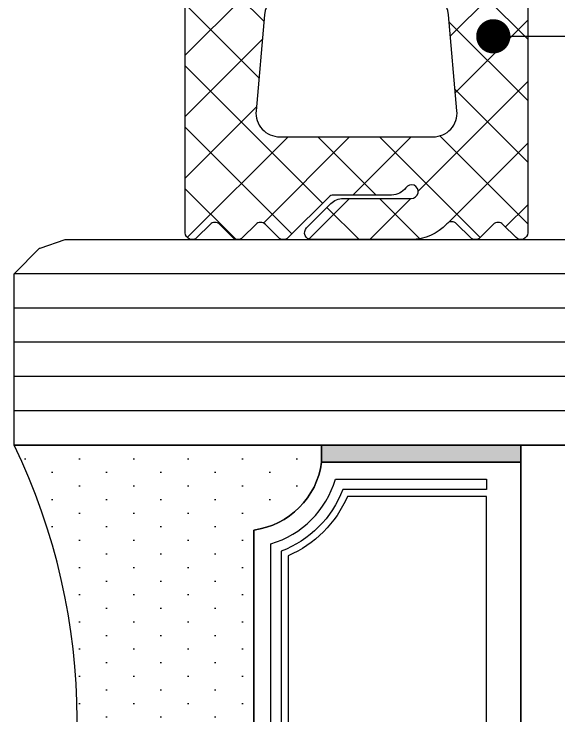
# Model space of a CAD drawing. Header units: millimetres. Extents: x 12 to 3612, y 18 to 315.
# Drawn here: x 787.47 to 803.38, y 119.97 to 140.46 of the extents above; entities that cross this region are included whole.
import ezdxf

# ---------------------------------------------------------------- set-up
doc = ezdxf.new("R2010")
doc.units = ezdxf.units.MM
doc.layers.add('Aksesuar', color=7, linetype='Continuous')
doc.layers.add('Silikon', color=143, linetype='Continuous')
doc.styles.get("Standard").update_dxf_attribs({"font": 'arial.ttf'})
doc.dimstyles.new('ISO-25', dxfattribs={"dimtxt": 2.5, "dimasz": 2.5, "dimexe": 1.25, "dimexo": 0.625, "dimtad": 1, "dimtxsty": 'Standard', "dimcen": 2.5, "dimadec": 0, "dimazin": 0, "dimtfac": 1, "dimtmove": 0, "dimatfit": 3, "dimfxl": 1, "dimarcsym": 0})

# ---------------------------------------------------------------- blocks, each defined once
blk = doc.blocks.new('F01015')
h = blk.add_hatch()
h.set_pattern_fill('ANSI37', color=35, scale=0.4, angle=270.0000000000002, style=0)
h.set_pattern_definition([(225.0000000000002, (-4771.469170883543, -10508.78030058049), (-0.8980256121069186, 0.8980256121069119), []), (135.0000000000002, (-4771.469170883543, -10508.78030058049), (0.8980256121069119, 0.8980256121069188), [])])
h.paths.add_polyline_path([(-1943.021198141128, 2794.49310686464), (-1943.021198141128, 2803.09310686463, 0.4142135623604993), (-1943.221198141129, 2803.293106864632), (-1945.921198141129, 2803.293106864649, -0.4142135623637148), (-1946.121198141126, 2803.493106864653), (-1946.121198141126, 2804.493106864653, -0.4142135624274859), (-1945.921198141129, 2804.693106864639), (-1945.604040853597, 2804.693106864643, 0.6681786379123147), (-1945.462619497369, 2805.034528220885), (-1946.262619497361, 2805.834528220857, 0.1989123671328839), (-1946.4040408536, 2805.893106864631), (-1949.638355428649, 2805.893106864631, 0.1989123671339608), (-1949.779776784891, 2805.834528220857), (-1950.57977678489, 2805.034528220885, 0.6681786379088709), (-1950.438355428648, 2804.693106864643), (-1950.121198141126, 2804.693106864639, -0.4142135624249768), (-1949.921198141129, 2804.493106864653), (-1949.921198141129, 2803.493106864653, -0.4142135623622736), (-1950.121198141126, 2803.293106864649), (-1952.821198141127, 2803.293106864632, 0.4142135623673325), (-1953.021198141128, 2803.09310686463), (-1953.021198141128, 2794.49310686464, 0.6681786378507557), (-1952.679776784889, 2794.35168550838), (-1952.29693407241, 2794.734528220837, -0.4142135625183755), (-1952.014091359947, 2794.734528220837), (-1951.631248647461, 2794.35168550838, 0.4142135622125794), (-1951.348405934991, 2794.35168550838), (-1950.94429074384, 2794.755800699473, -0.4276070767931075), (-1950.655160481777, 2794.749220283433, 0.2107675906692337), (-1949.621198141126, 2794.293106864627), (-1946.704040853599, 2794.293106864638, 0.6681786379880279), (-1946.562619497379, 2794.634528220848), (-1947.274751531729, 2795.346660255214, 0.1989123674244817), (-1947.62830492231, 2795.49310686464), (-1949.621198141126, 2795.493106864637, -1.650385117553696), (-1949.457067779798, 2795.807392578907, 0.2453926839640709), (-1949.046741876469, 2795.593106864619), (-1947.349625265867, 2795.593106864619, -0.1989123677047627), (-1947.208203909662, 2795.534528220844), (-1946.025361197161, 2794.35168550838, 0.4142135622139114), (-1945.742518484688, 2794.35168550838), (-1945.359675772209, 2794.734528220837, -0.4142135625181806), (-1945.07683305974, 2794.734528220837), (-1944.693990347261, 2794.35168550838, 0.4142135622139113), (-1944.411147634791, 2794.35168550838), (-1944.028304922308, 2794.734528220837, -0.4142135625169058), (-1943.745462209839, 2794.734528220837), (-1943.36261949736, 2794.35168550838, 0.6681786378455814)])
h.paths.add_polyline_path([(-1950.954618479039, 2798.054115884574), (-1950.709650221169, 2800.854115884566, -0.3888787318486766), (-1950.012313932509, 2801.493106864644), (-1946.030082349747, 2801.493106864644, -0.3888787318538547), (-1945.33274606109, 2800.854115884564), (-1945.087777803209, 2798.054115884575, -0.4400105308884238), (-1945.785114091877, 2797.293106864649), (-1950.257282190379, 2797.293106864649, -0.440010530888659)], flags=16)
h.paths.add_polyline_path([(-1949.121198141126, 2804.493106864653, -0.4142135624258783), (-1948.921198141129, 2804.693106864639), (-1947.121198141126, 2804.693106864639, -0.4142135624249768), (-1946.921198141129, 2804.493106864653), (-1946.921198141129, 2803.493106864653, -0.4142135623622736), (-1947.121198141126, 2803.293106864649), (-1948.921198141129, 2803.293106864649, -0.4142135623630774), (-1949.121198141126, 2803.493106864653)], flags=16)
at = {"color": 35, "flags": 128}
for points in [[(-1943.021198141128, 2794.49310686464), (-1943.021198141128, 2803.09310686463, 0.4142135623604993), (-1943.221198141129, 2803.293106864632), (-1945.921198141129, 2803.293106864649, -0.4142135623637148), (-1946.121198141126, 2803.493106864653), (-1946.121198141126, 2804.493106864653, -0.4142135624274859), (-1945.921198141129, 2804.693106864639), (-1945.604040853597, 2804.693106864643, 0.6681786379123147), (-1945.462619497369, 2805.034528220885), (-1946.262619497361, 2805.834528220857, 0.1989123671328839), (-1946.4040408536, 2805.893106864631), (-1949.638355428649, 2805.893106864631, 0.1989123671339608), (-1949.779776784891, 2805.834528220857), (-1950.57977678489, 2805.034528220885, 0.6681786379088709), (-1950.438355428648, 2804.693106864643), (-1950.121198141126, 2804.693106864639, -0.4142135624249768), (-1949.921198141129, 2804.493106864653), (-1949.921198141129, 2803.493106864653, -0.4142135623622736), (-1950.121198141126, 2803.293106864649), (-1952.821198141127, 2803.293106864632, 0.4142135623673325), (-1953.021198141128, 2803.09310686463), (-1953.021198141128, 2794.49310686464, 0.6681786378507557), (-1952.679776784889, 2794.35168550838), (-1952.29693407241, 2794.734528220837, -0.4142135625183755), (-1952.014091359947, 2794.734528220837), (-1951.631248647461, 2794.35168550838, 0.4142135622125794), (-1951.348405934991, 2794.35168550838), (-1950.94429074384, 2794.755800699473, -0.4276070767931075), (-1950.655160481777, 2794.749220283433, 0.2107675906692337), (-1949.621198141126, 2794.293106864627), (-1946.704040853599, 2794.293106864638, 0.6681786379880279), (-1946.562619497379, 2794.634528220848), (-1947.274751531729, 2795.346660255214, 0.1989123674244817), (-1947.62830492231, 2795.49310686464), (-1949.621198141126, 2795.493106864637, -1.650385117553696), (-1949.457067779798, 2795.807392578907, 0.2453926839640709), (-1949.046741876469, 2795.593106864619), (-1947.349625265867, 2795.593106864619, -0.1989123677047627), (-1947.208203909662, 2795.534528220844), (-1946.025361197161, 2794.35168550838, 0.4142135622139114), (-1945.742518484688, 2794.35168550838), (-1945.359675772209, 2794.734528220837, -0.4142135625181806), (-1945.07683305974, 2794.734528220837), (-1944.693990347261, 2794.35168550838, 0.4142135622139113), (-1944.411147634791, 2794.35168550838), (-1944.028304922308, 2794.734528220837, -0.4142135625169058), (-1943.745462209839, 2794.734528220837), (-1943.36261949736, 2794.35168550838, 0.6681786378455814)], [(-1949.121198141126, 2804.493106864653, -0.4142135624258783), (-1948.921198141129, 2804.693106864639), (-1947.121198141126, 2804.693106864639, -0.4142135624249768), (-1946.921198141129, 2804.493106864653), (-1946.921198141129, 2803.493106864653, -0.4142135623622736), (-1947.121198141126, 2803.293106864649), (-1948.921198141129, 2803.293106864649, -0.4142135623630774), (-1949.121198141126, 2803.493106864653)], [(-1950.954618479039, 2798.054115884574), (-1950.709650221169, 2800.854115884566, -0.3888787318486766), (-1950.012313932509, 2801.493106864644), (-1946.030082349747, 2801.493106864644, -0.3888787318538547), (-1945.33274606109, 2800.854115884564), (-1945.087777803209, 2798.054115884575, -0.4400105308884238), (-1945.785114091877, 2797.293106864649), (-1950.257282190379, 2797.293106864649, -0.440010530888659)]]:
    blk.add_lwpolyline(points, format="xyb", close=True, dxfattribs=at)
blk = doc.blocks.new('CAM (28 mm) - A')
blk.add_hatch(color=2).paths.add_polyline_path([(-2019.007554278321, 2821.739127776614), (-2019.007586056171, 2827.558777768236), (-2019.50755427832, 2827.558777768263), (-2019.507554278321, 2822.026638797942), (-2019.507557495954, 2821.739128094126), (-2019.007586053657, 2821.739127776614)])
at = {"layer": 'Aksesuar'}
h = blk.add_hatch(dxfattribs=at)
h.set_pattern_fill('DOTS', color=143, scale=0.5, angle=359.9999999999998)
h.set_pattern_definition([(359.9999999999998, (-5614.505721189063, 2692.794169474583), (0.3968749999999983, -0.7937500000000008), [0, -0.79375])])
h.paths.add_polyline_path([(-2035.007586056169, 2812.758728625397, -0.2299699990912944), (-2019.00758605617, 2812.758728625397), (-2019.007586056171, 2817.758728625398), (-2019.00758605617, 2817.759002216979), (-2019.007586053565, 2821.739127776613), (-2019.507557093749, 2821.739127882471, 0.3395054514827012), (-2021.487905126419, 2819.758777775176), (-2032.527266985937, 2819.758777775183, 0.3395056677732518), (-2034.507617817933, 2821.739128623302), (-2035.007586056171, 2821.739128510384), (-2035.00758605617, 2818.981151883986), (-2035.007586056171, 2817.758728625397)])
at = {"layer": 'Aksesuar', "color": 143}
for p, q in [((-2018.007586056171, 2862.758728625397), (-2018.007586056171, 2812.758728625396)), ((-2017.007586056171, 2862.758728625397), (-2017.007586056171, 2812.758728625395)), ((-2016.007586056171, 2862.758728625397), (-2016.007586056171, 2812.758728625396)), ((-2015.007586056171, 2862.758728625397), (-2015.007586056171, 2812.758728625395)), ((-2014.007586056171, 2862.758728625397), (-2014.007586056171, 2812.758728625395))]:
    blk.add_line(p, q, dxfattribs=at)
for points in [[(-2019.007586056171, 2827.558777768236), (-2019.007586056171, 2862.758728625397), (-2035.007586056171, 2862.758728625397), (-2035.007586056171, 2827.558777768235), (-2034.507617834032, 2827.558777768263), (-2032.807617834025, 2827.558777768263), (-2021.20755427832, 2827.558777768263), (-2019.50755427832, 2827.558777768263)], [(-2013.00758605617, 2823.655913426519), (-2013.00758605617, 2862.758728625397), (-2019.007586056171, 2862.758728625397), (-2019.007586056171, 2827.558777768236), (-2019.007586056171, 2827.558777768236), (-2019.007554278321, 2821.739127776614), (-2019.007586050306, 2821.739127776614), (-2019.007586056171, 2817.758728625398), (-2019.007586056171, 2812.758728625398), (-2014.007586056171, 2812.758728625398), (-2013.2630738917, 2813.503240789868), (-2013.262014048631, 2813.516985999802), (-2013.007586056171, 2814.247972056301)]]:
    blk.add_lwpolyline(points, close=True, dxfattribs=at)
for points in [[(-2034.507617834027, 2827.558777768262), (-2034.507617834027, 2821.739128623303, -0.3395056704568404), (-2032.527266985937, 2819.758777775183), (-2021.487905126419, 2819.758777775176, -0.3395056704530758), (-2019.507554278321, 2821.739128623267), (-2019.507554278321, 2822.026638797942), (-2019.50755427832, 2827.558777768262), (-2021.20755427832, 2827.558777768262), (-2032.807617834025, 2827.558777768262)], [(-2033.707617834027, 2826.558777768262), (-2034.007617834027, 2826.558777768262), (-2034.007617834027, 2822.142059346031, -0.2530245122450226), (-2032.124336263202, 2820.258777775183), (-2021.890835849148, 2820.258777775178, -0.2530245122420842), (-2020.007554278321, 2822.142059345996), (-2020.00755427832, 2826.558777768262), (-2020.30755427832, 2826.558777768262), (-2020.307554278322, 2822.357053122181, 0.2145314921000481), (-2022.105829625331, 2820.558777775176), (-2031.909342487016, 2820.558777775184, 0.2145314921026447), (-2033.707617834027, 2822.357053122216)], [(-2033.507617834027, 2826.558777768262), (-2032.807617834026, 2826.558777768262), (-2021.20755427832, 2826.558777768262), (-2020.50755427832, 2826.558777768262), (-2020.507554278321, 2822.491927950525, 0.1925710664182244), (-2022.240704453676, 2820.758777775178), (-2031.77446765867, 2820.758777775183, 0.1925710664206489), (-2033.507617834027, 2822.491927950559)]]:
    blk.add_lwpolyline(points, format="xyb", close=True, dxfattribs=at)
at = {"layer": 'Aksesuar', "color": 143, "elevation": 2.8628967615e-06}
blk.add_lwpolyline([(-2019.00758605617, 2812.758728625397), (-2019.00758605617, 2821.739127776614), (-2019.507560713587, 2821.739127776643, 0.3395048836201026), (-2021.487905126419, 2819.758777775176), (-2032.527266985937, 2819.758777775183, 0.339505670456729), (-2034.507617834027, 2821.739128623303), (-2035.007586056171, 2821.739128623272), (-2035.007586056171, 2812.758728625397, -0.2299699990913572)], format="xyb", close=True, dxfattribs=at)
at = {"layer": 'Silikon', "color": 140, "flags": 128}
blk.add_lwpolyline([(-2019.007554278321, 2821.739127776614), (-2019.007586056171, 2827.558777768236), (-2019.50755427832, 2827.558777768262), (-2019.50755427832, 2821.739127776643)], close=True, dxfattribs=at)

msp = doc.modelspace()

# ---------------------------------------------------------------- block references
at = {"xscale": -1}
msp.add_blockref('F01015', (-1150.548691873727, -2660.41370916506), dxfattribs=at)
at = {"xscale": -1, "rotation": 270}
msp.add_blockref('CAM (28 mm) - A', (-2025.286222357995, 2146.886984088894), dxfattribs=at)

# ---------------------------------------------------------------- leaders
at = {"color": 0, "ltscale": 0.5}
msp.add_leader([(801.4665788029628, 139.8133820131764), (819.7351231126044, 139.8133820131757)], dimstyle='ISO-25', override={"dimscale": 2, "dimasz": 0.5, "dimclre": 140, "dimldrblk": 'Dot'}, dxfattribs=at)

doc.saveas('drawing.dxf')
